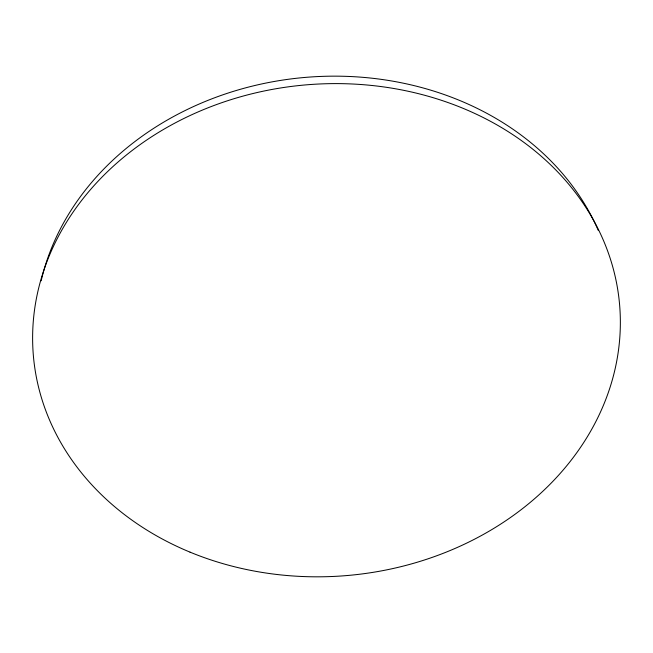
<?xml version="1.0" encoding="UTF-8"?>
<svg xmlns="http://www.w3.org/2000/svg" width="653" height="653" viewBox="0 0 653 653"><rect width="100%" height="100%" fill="white"/><g stroke="black" fill="none" stroke-linecap="round" stroke-linejoin="round"><path stroke-width="0.98" d="M41.163 280.79A290.275 244.075 -5.1 0 1 303.506 77.56A290.275 244.075 -5.1 0 1 598.262 230.37M190.039 552.144A294.217 246.189 -5.1 0 0 620.113 312.363A294.217 246.189 -5.1 0 0 169.315 126.127A294.217 246.189 -5.1 0 0 190.039 552.144"/></g></svg>
